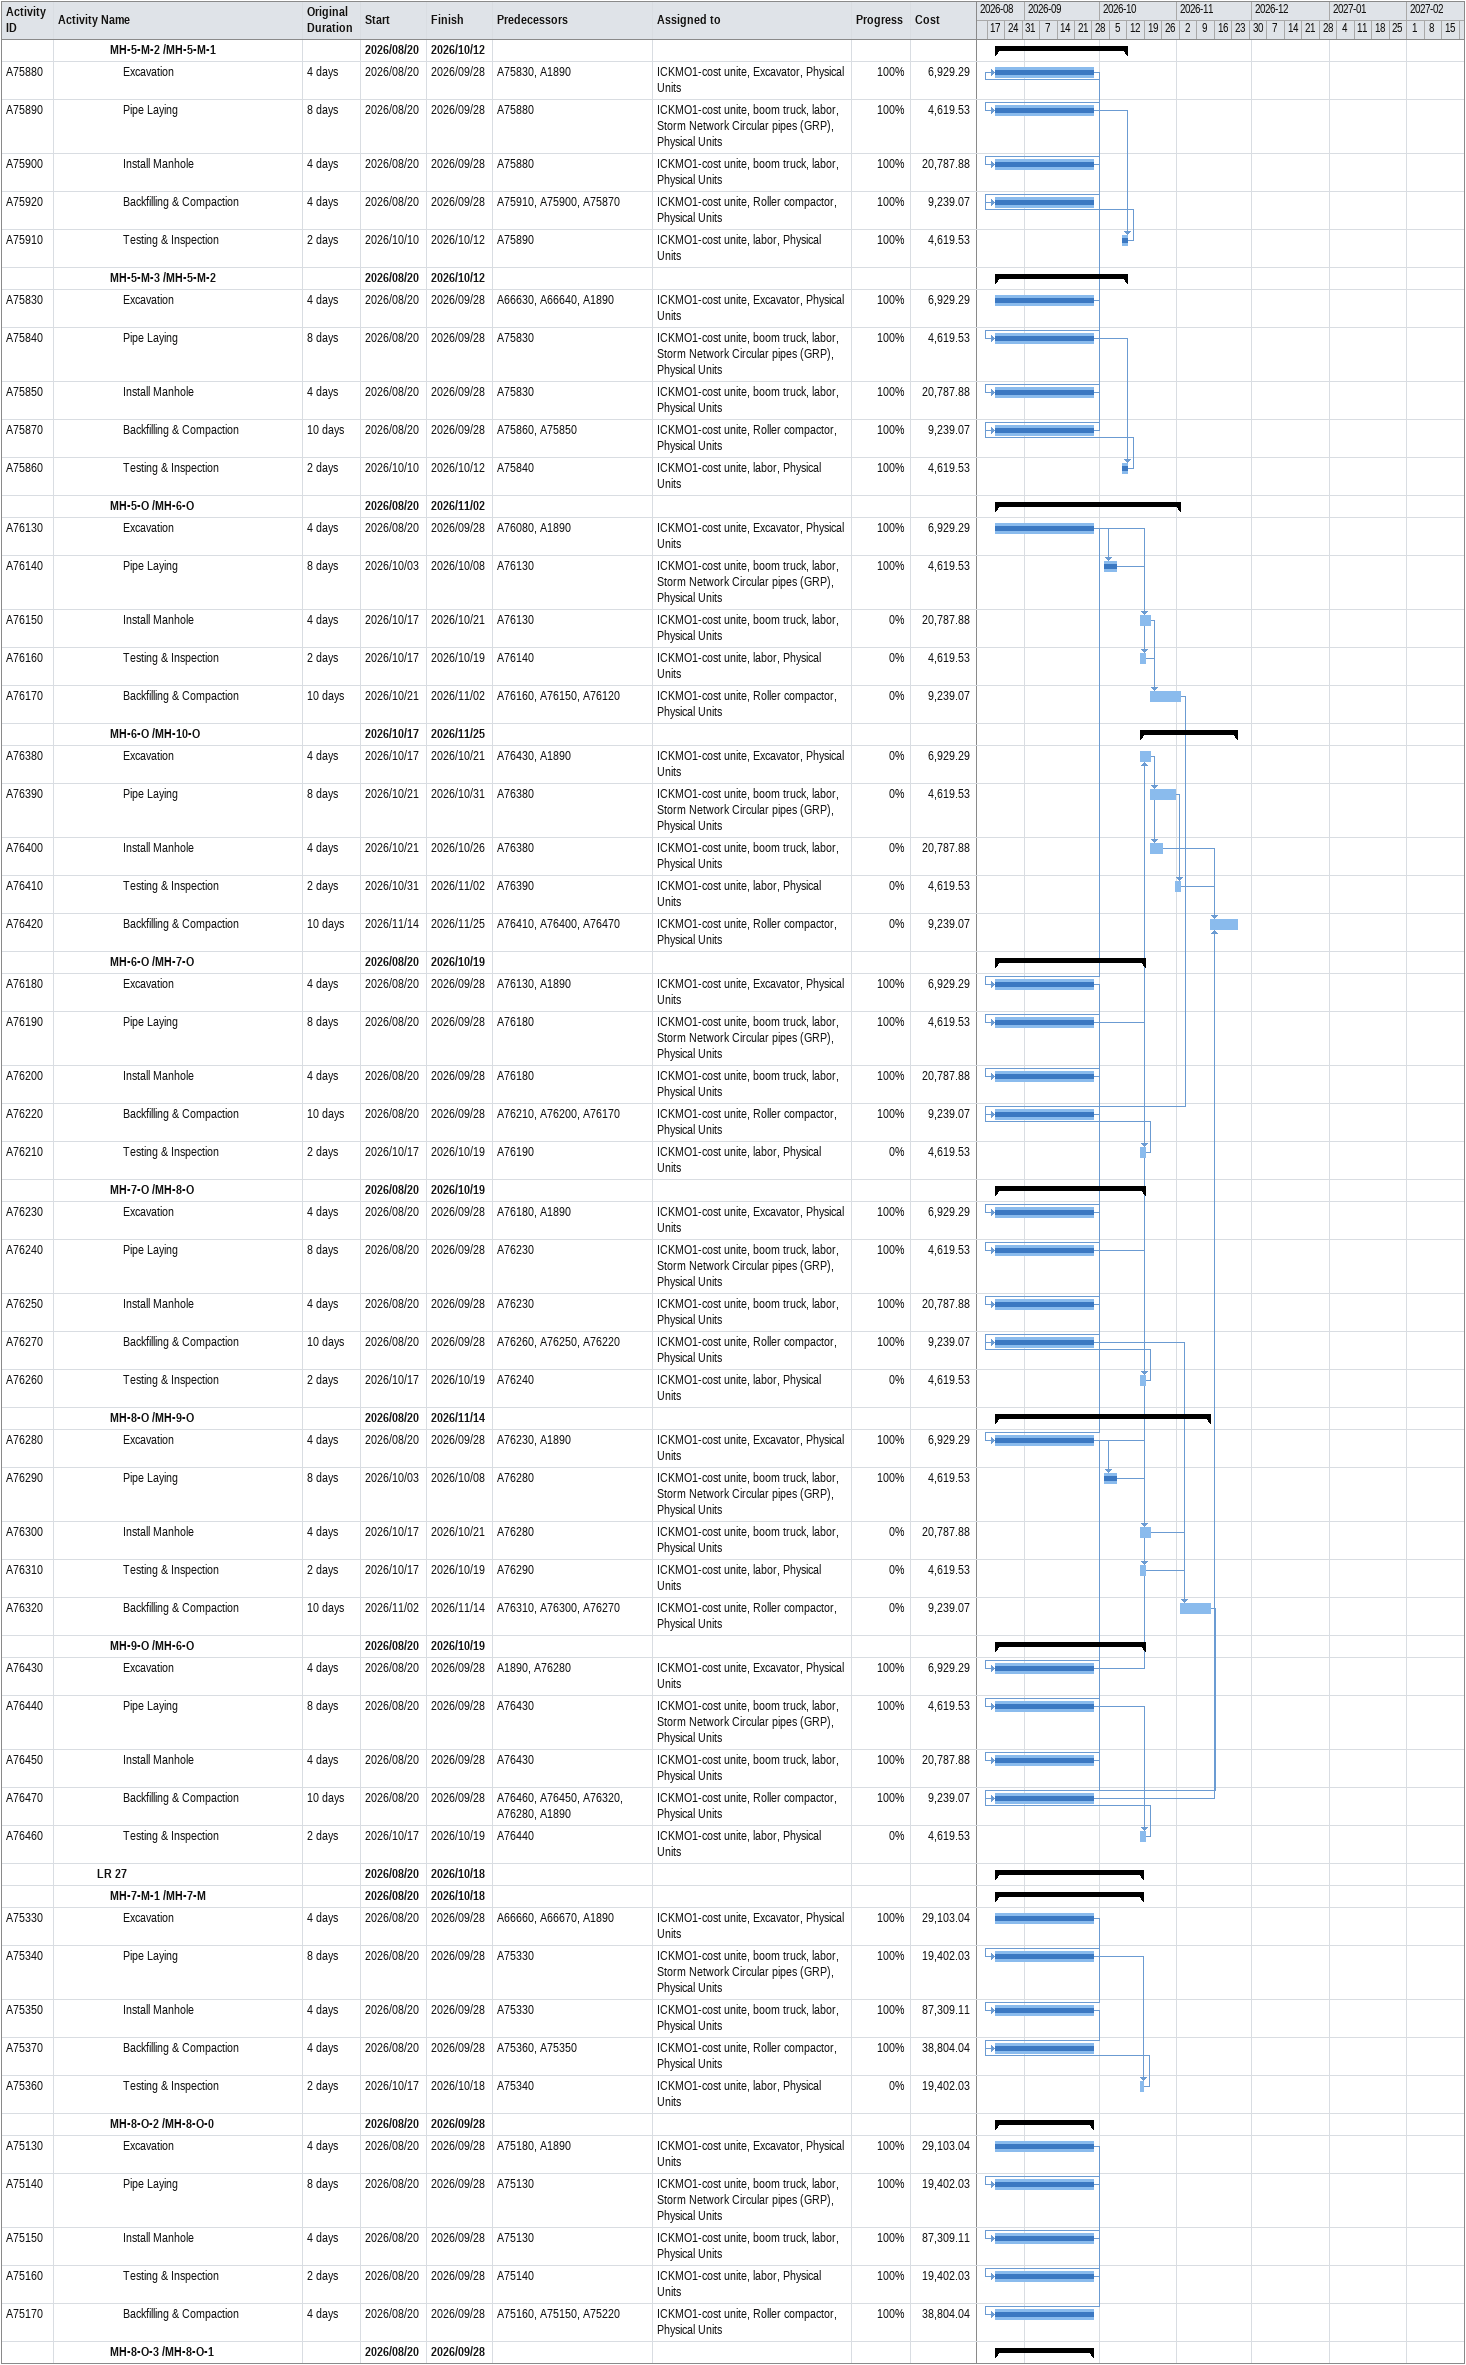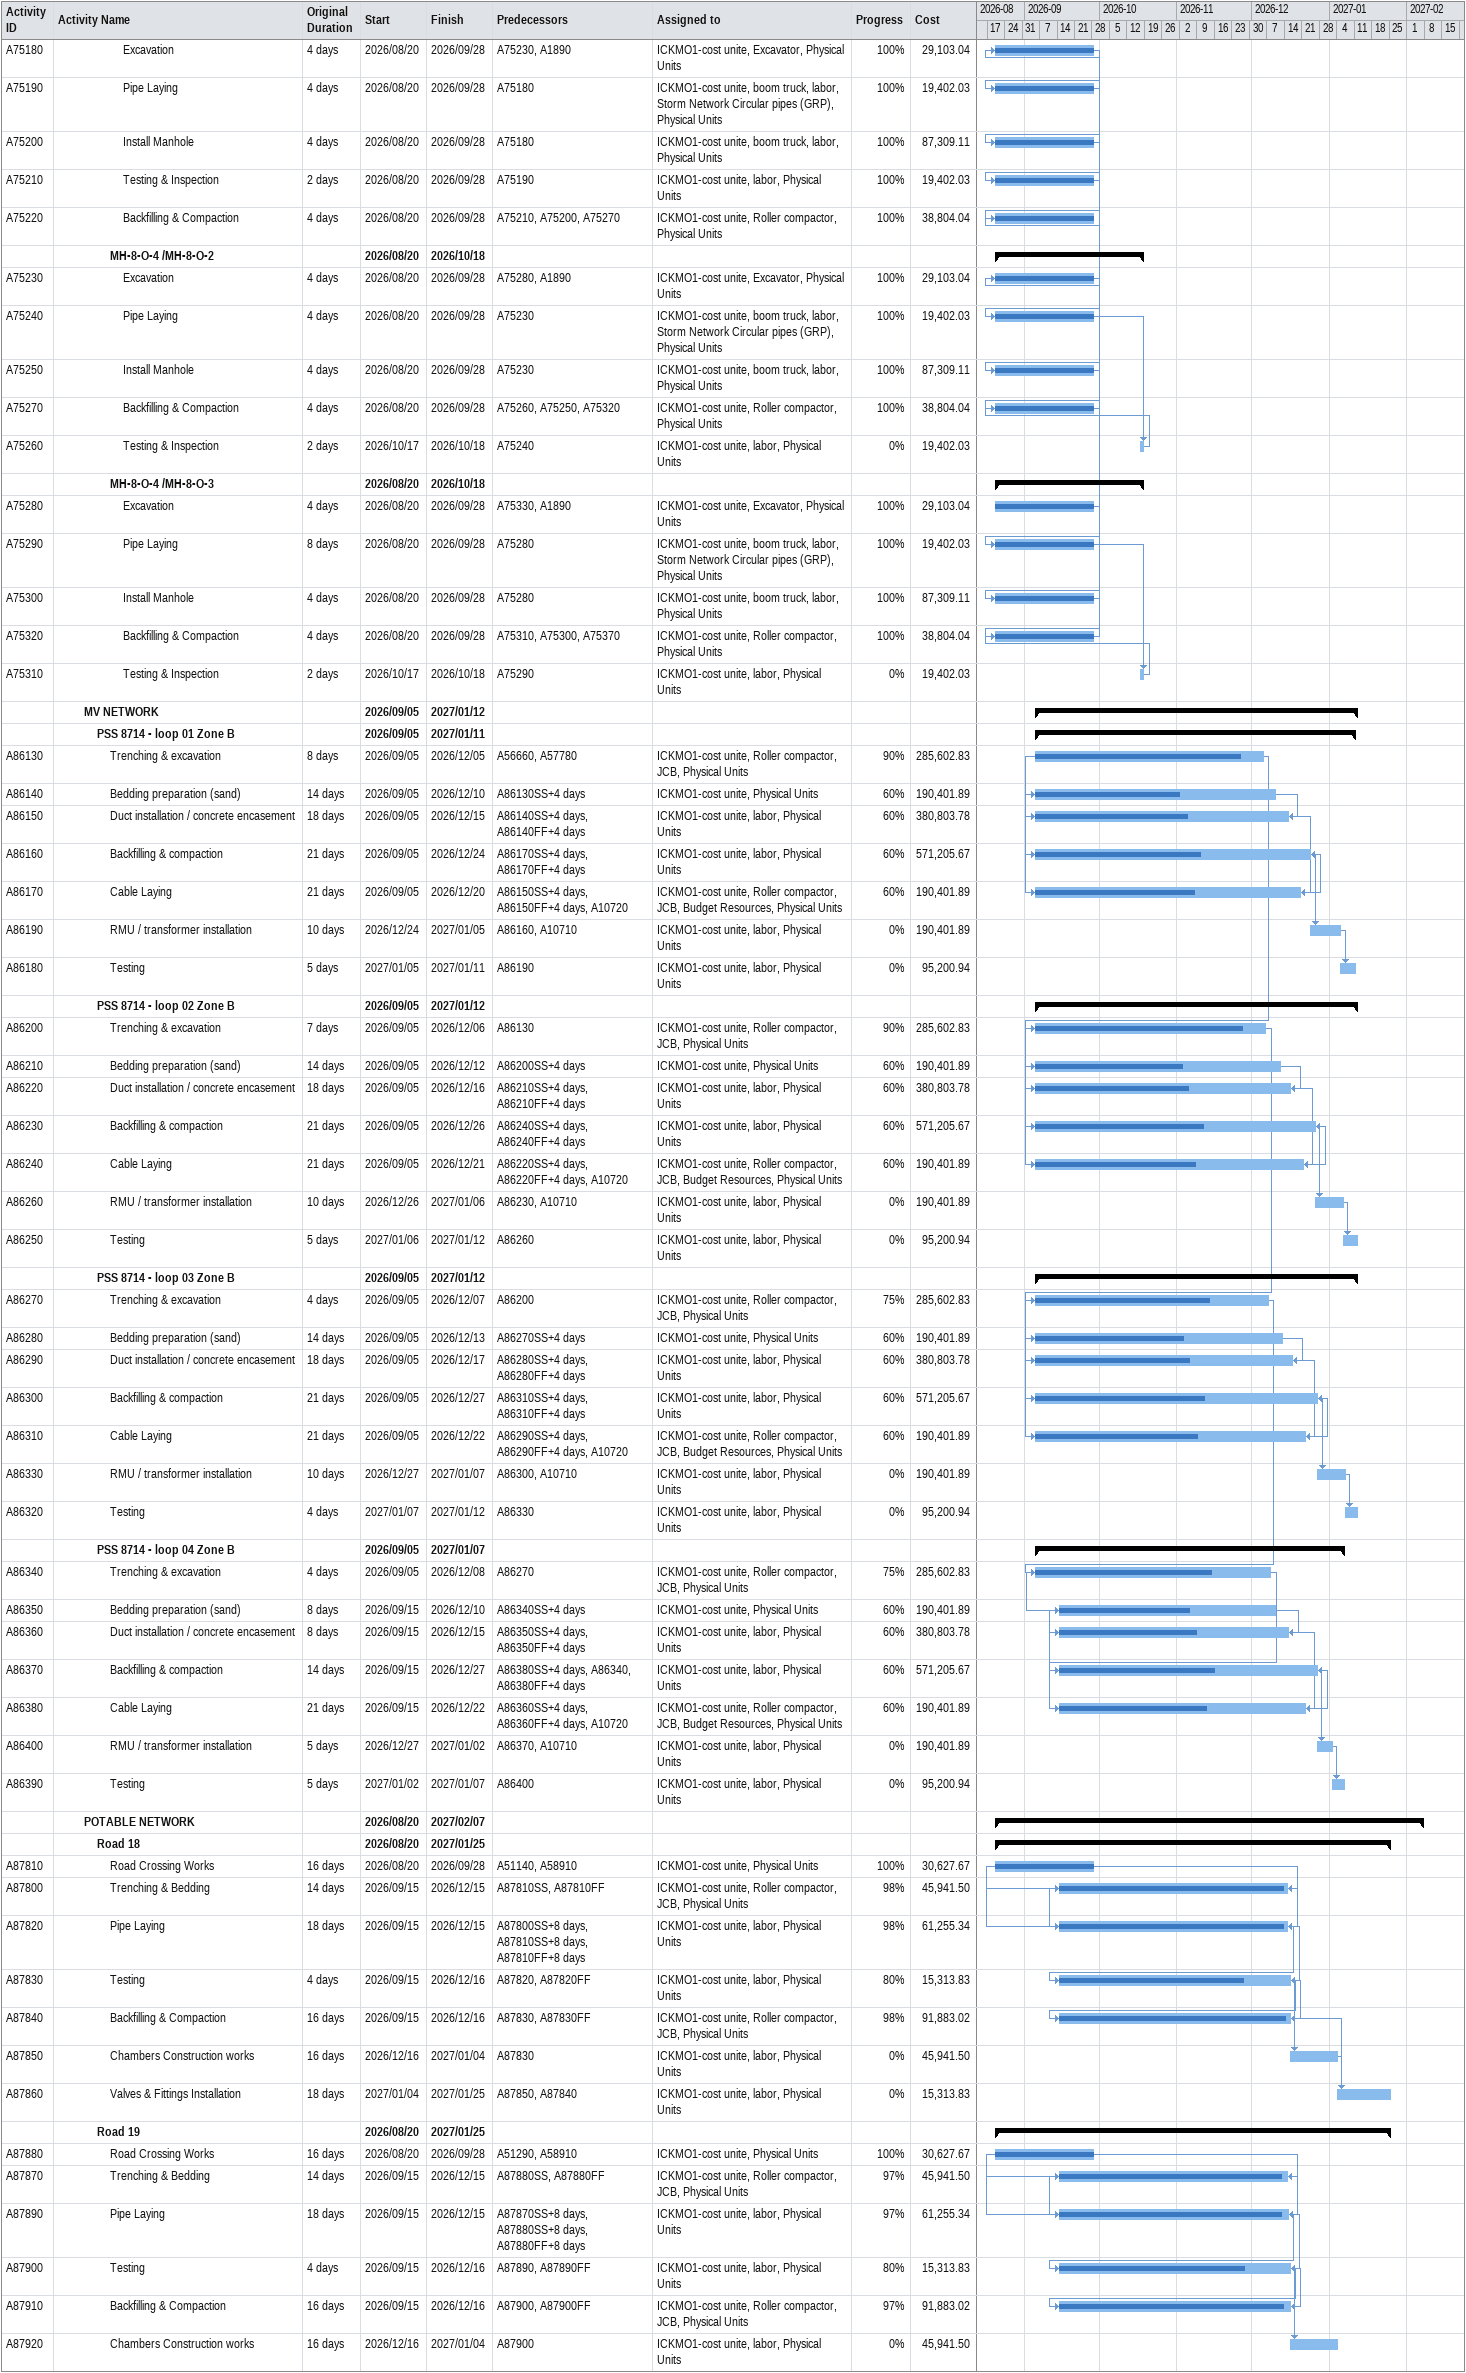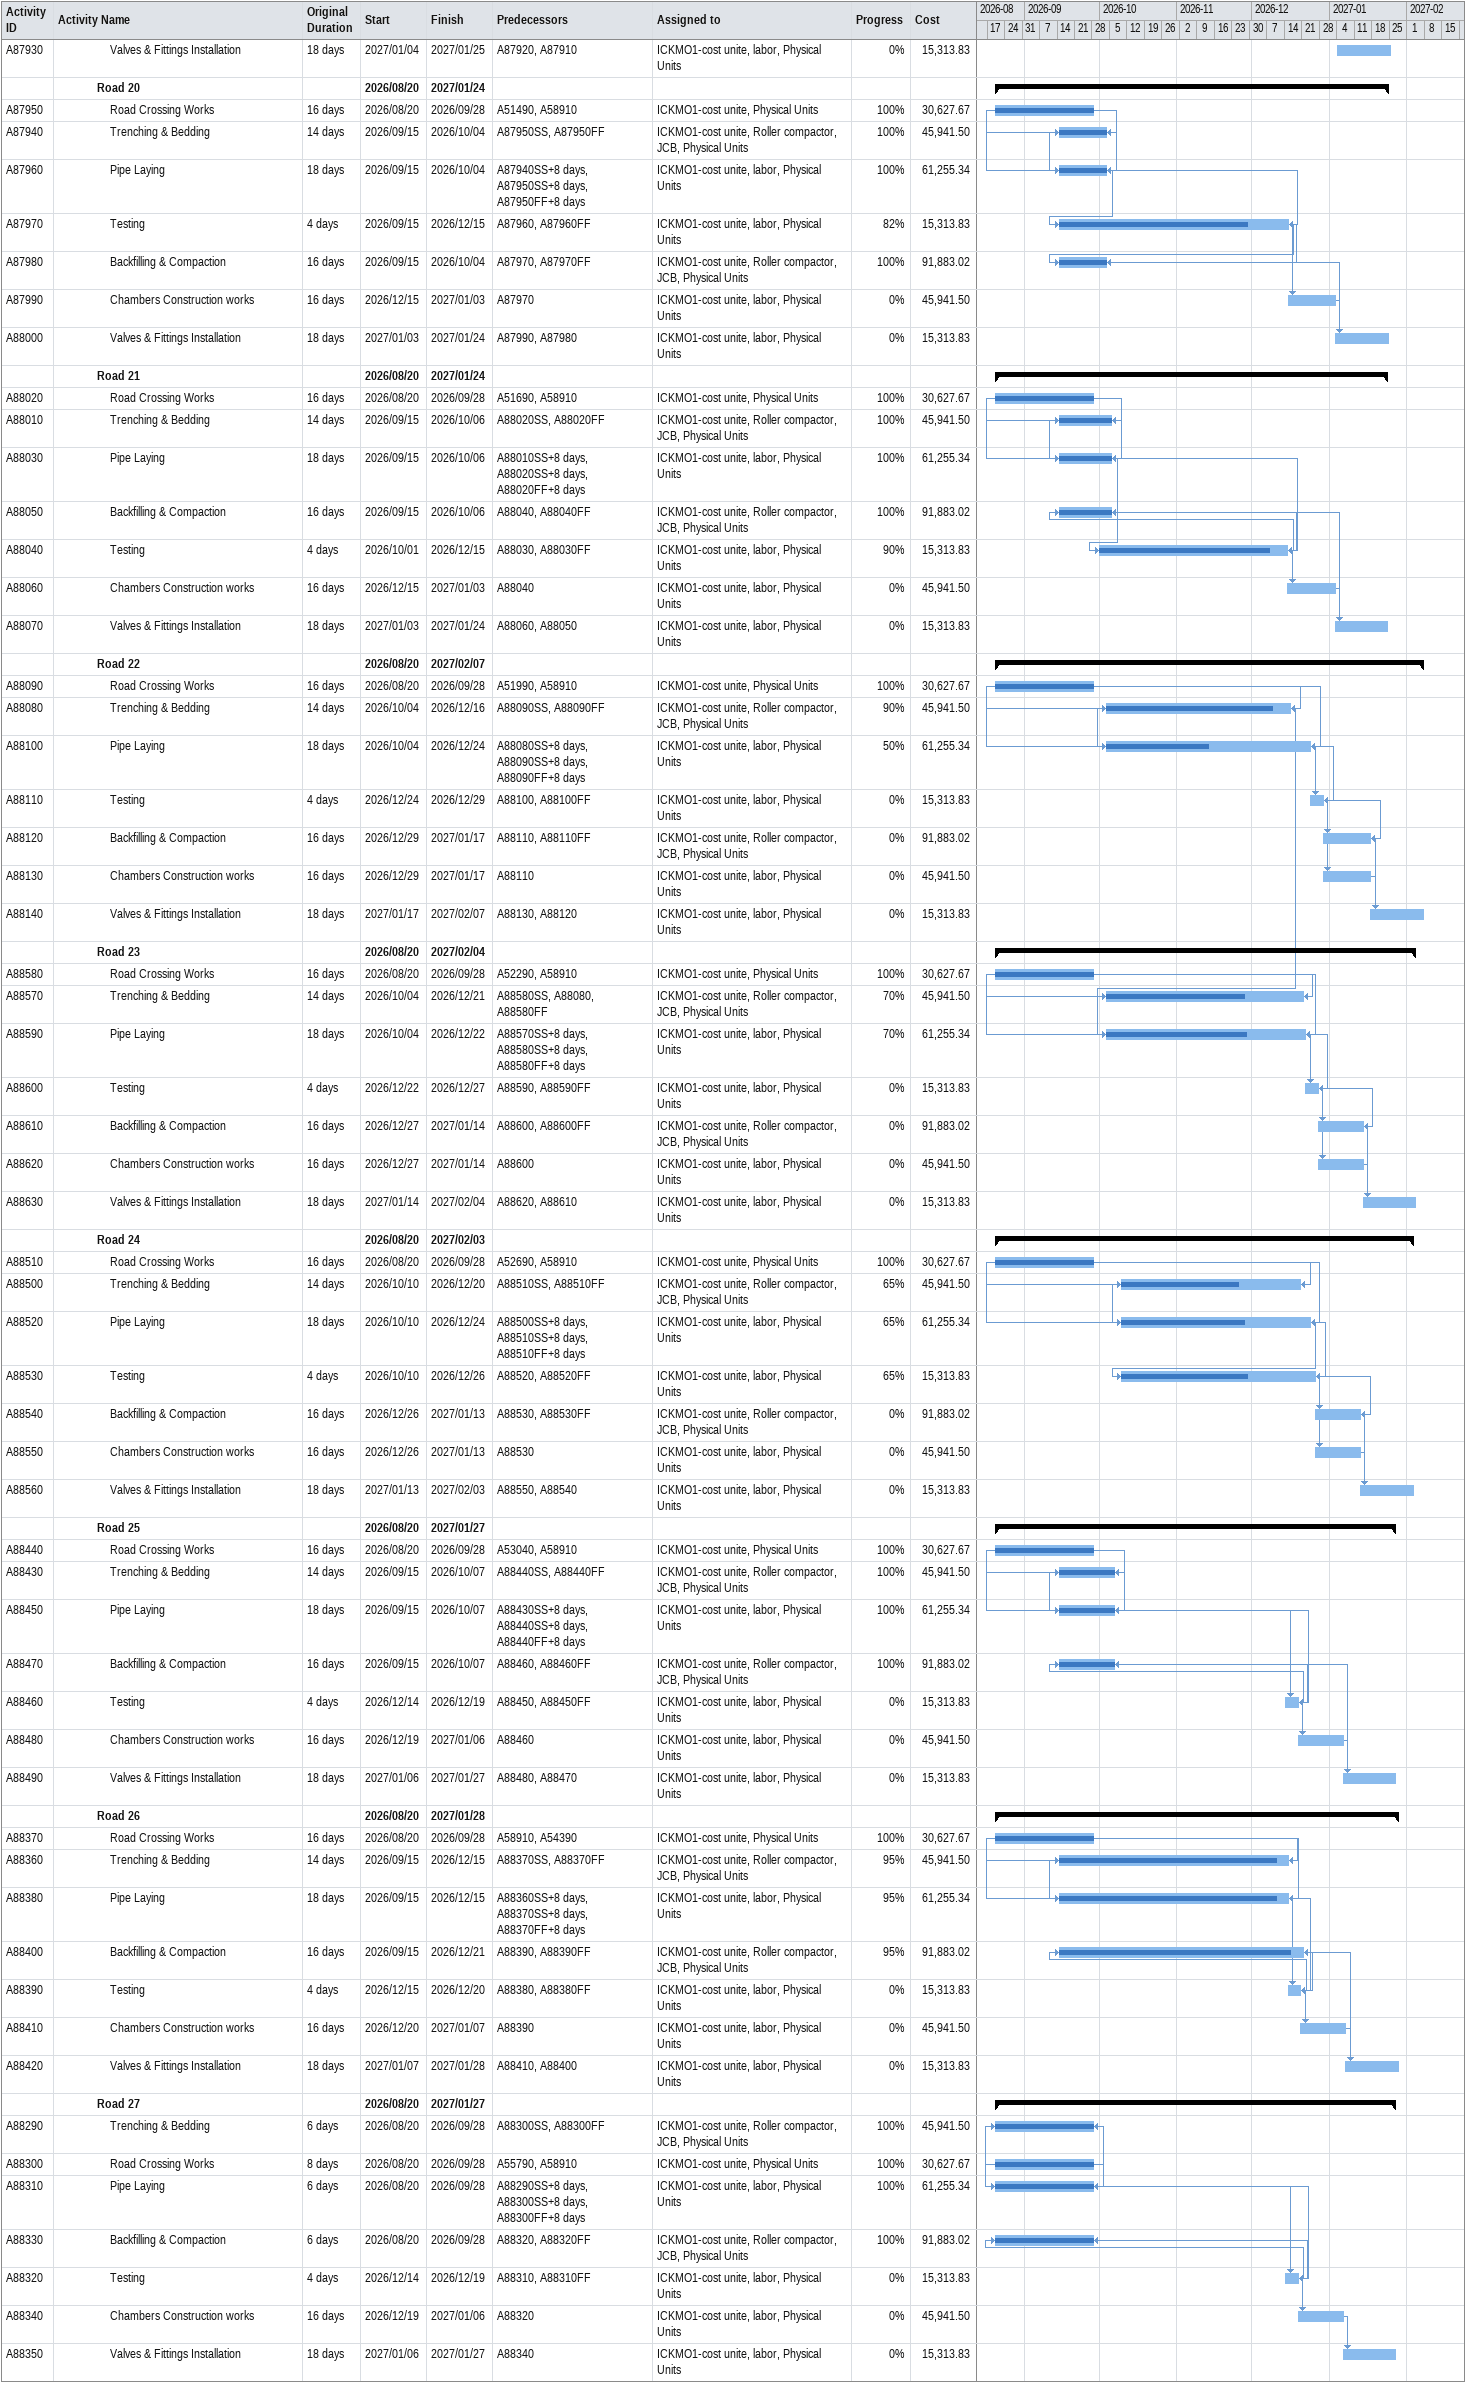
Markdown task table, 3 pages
| ID | Level | Task | Original duration | Start | Finish | Predecessors | Resources | % complete | Cost |
|---|---|---|---|---|---|---|---|---|---|
|  | 5 | **MH-5-M-2 /MH-5-M-1** |  | 2026-08-20 | 2026-10-12 |  |  |  |  |
| A75880 | 6 | Excavation | 4d | 2026-08-20 | 2026-09-28 | A75830, A1890 | ICKMO1-cost unite, Excavator, Physical Units | 100 | 6929.29 |
| A75890 | 6 | Pipe Laying | 8d | 2026-08-20 | 2026-09-28 | A75880 | ICKMO1-cost unite, boom truck, labor, Storm Network Circular pipes (GRP), Physical Units | 100 | 4619.53 |
| A75900 | 6 | Install Manhole | 4d | 2026-08-20 | 2026-09-28 | A75880 | ICKMO1-cost unite, boom truck, labor, Physical Units | 100 | 20787.88 |
| A75920 | 6 | Backfilling & Compaction | 4d | 2026-08-20 | 2026-09-28 | A75910, A75900, A75870 | ICKMO1-cost unite, Roller compactor, Physical Units | 100 | 9239.07 |
| A75910 | 6 | Testing & Inspection | 2d | 2026-10-10 | 2026-10-12 | A75890 | ICKMO1-cost unite, labor, Physical Units | 100 | 4619.53 |
|  | 5 | **MH-5-M-3 /MH-5-M-2** |  | 2026-08-20 | 2026-10-12 |  |  |  |  |
| A75830 | 6 | Excavation | 4d | 2026-08-20 | 2026-09-28 | A66630, A66640, A1890 | ICKMO1-cost unite, Excavator, Physical Units | 100 | 6929.29 |
| A75840 | 6 | Pipe Laying | 8d | 2026-08-20 | 2026-09-28 | A75830 | ICKMO1-cost unite, boom truck, labor, Storm Network Circular pipes (GRP), Physical Units | 100 | 4619.53 |
| A75850 | 6 | Install Manhole | 4d | 2026-08-20 | 2026-09-28 | A75830 | ICKMO1-cost unite, boom truck, labor, Physical Units | 100 | 20787.88 |
| A75870 | 6 | Backfilling & Compaction | 10d | 2026-08-20 | 2026-09-28 | A75860, A75850 | ICKMO1-cost unite, Roller compactor, Physical Units | 100 | 9239.07 |
| A75860 | 6 | Testing & Inspection | 2d | 2026-10-10 | 2026-10-12 | A75840 | ICKMO1-cost unite, labor, Physical Units | 100 | 4619.53 |
|  | 5 | **MH-5-O /MH-6-O** |  | 2026-08-20 | 2026-11-02 |  |  |  |  |
| A76130 | 6 | Excavation | 4d | 2026-08-20 | 2026-09-28 | A76080, A1890 | ICKMO1-cost unite, Excavator, Physical Units | 100 | 6929.29 |
| A76140 | 6 | Pipe Laying | 8d | 2026-10-03 | 2026-10-08 | A76130 | ICKMO1-cost unite, boom truck, labor, Storm Network Circular pipes (GRP), Physical Units | 100 | 4619.53 |
| A76150 | 6 | Install Manhole | 4d | 2026-10-17 | 2026-10-21 | A76130 | ICKMO1-cost unite, boom truck, labor, Physical Units | 0 | 20787.88 |
| A76160 | 6 | Testing & Inspection | 2d | 2026-10-17 | 2026-10-19 | A76140 | ICKMO1-cost unite, labor, Physical Units | 0 | 4619.53 |
| A76170 | 6 | Backfilling & Compaction | 10d | 2026-10-21 | 2026-11-02 | A76160, A76150, A76120 | ICKMO1-cost unite, Roller compactor, Physical Units | 0 | 9239.07 |
|  | 5 | **MH-6-O /MH-10-O** |  | 2026-10-17 | 2026-11-25 |  |  |  |  |
| A76380 | 6 | Excavation | 4d | 2026-10-17 | 2026-10-21 | A76430, A1890 | ICKMO1-cost unite, Excavator, Physical Units | 0 | 6929.29 |
| A76390 | 6 | Pipe Laying | 8d | 2026-10-21 | 2026-10-31 | A76380 | ICKMO1-cost unite, boom truck, labor, Storm Network Circular pipes (GRP), Physical Units | 0 | 4619.53 |
| A76400 | 6 | Install Manhole | 4d | 2026-10-21 | 2026-10-26 | A76380 | ICKMO1-cost unite, boom truck, labor, Physical Units | 0 | 20787.88 |
| A76410 | 6 | Testing & Inspection | 2d | 2026-10-31 | 2026-11-02 | A76390 | ICKMO1-cost unite, labor, Physical Units | 0 | 4619.53 |
| A76420 | 6 | Backfilling & Compaction | 10d | 2026-11-14 | 2026-11-25 | A76410, A76400, A76470 | ICKMO1-cost unite, Roller compactor, Physical Units | 0 | 9239.07 |
|  | 5 | **MH-6-O /MH-7-O** |  | 2026-08-20 | 2026-10-19 |  |  |  |  |
| A76180 | 6 | Excavation | 4d | 2026-08-20 | 2026-09-28 | A76130, A1890 | ICKMO1-cost unite, Excavator, Physical Units | 100 | 6929.29 |
| A76190 | 6 | Pipe Laying | 8d | 2026-08-20 | 2026-09-28 | A76180 | ICKMO1-cost unite, boom truck, labor, Storm Network Circular pipes (GRP), Physical Units | 100 | 4619.53 |
| A76200 | 6 | Install Manhole | 4d | 2026-08-20 | 2026-09-28 | A76180 | ICKMO1-cost unite, boom truck, labor, Physical Units | 100 | 20787.88 |
| A76220 | 6 | Backfilling & Compaction | 10d | 2026-08-20 | 2026-09-28 | A76210, A76200, A76170 | ICKMO1-cost unite, Roller compactor, Physical Units | 100 | 9239.07 |
| A76210 | 6 | Testing & Inspection | 2d | 2026-10-17 | 2026-10-19 | A76190 | ICKMO1-cost unite, labor, Physical Units | 0 | 4619.53 |
|  | 5 | **MH-7-O /MH-8-O** |  | 2026-08-20 | 2026-10-19 |  |  |  |  |
| A76230 | 6 | Excavation | 4d | 2026-08-20 | 2026-09-28 | A76180, A1890 | ICKMO1-cost unite, Excavator, Physical Units | 100 | 6929.29 |
| A76240 | 6 | Pipe Laying | 8d | 2026-08-20 | 2026-09-28 | A76230 | ICKMO1-cost unite, boom truck, labor, Storm Network Circular pipes (GRP), Physical Units | 100 | 4619.53 |
| A76250 | 6 | Install Manhole | 4d | 2026-08-20 | 2026-09-28 | A76230 | ICKMO1-cost unite, boom truck, labor, Physical Units | 100 | 20787.88 |
| A76270 | 6 | Backfilling & Compaction | 10d | 2026-08-20 | 2026-09-28 | A76260, A76250, A76220 | ICKMO1-cost unite, Roller compactor, Physical Units | 100 | 9239.07 |
| A76260 | 6 | Testing & Inspection | 2d | 2026-10-17 | 2026-10-19 | A76240 | ICKMO1-cost unite, labor, Physical Units | 0 | 4619.53 |
|  | 5 | **MH-8-O /MH-9-O** |  | 2026-08-20 | 2026-11-14 |  |  |  |  |
| A76280 | 6 | Excavation | 4d | 2026-08-20 | 2026-09-28 | A76230, A1890 | ICKMO1-cost unite, Excavator, Physical Units | 100 | 6929.29 |
| A76290 | 6 | Pipe Laying | 8d | 2026-10-03 | 2026-10-08 | A76280 | ICKMO1-cost unite, boom truck, labor, Storm Network Circular pipes (GRP), Physical Units | 100 | 4619.53 |
| A76300 | 6 | Install Manhole | 4d | 2026-10-17 | 2026-10-21 | A76280 | ICKMO1-cost unite, boom truck, labor, Physical Units | 0 | 20787.88 |
| A76310 | 6 | Testing & Inspection | 2d | 2026-10-17 | 2026-10-19 | A76290 | ICKMO1-cost unite, labor, Physical Units | 0 | 4619.53 |
| A76320 | 6 | Backfilling & Compaction | 10d | 2026-11-02 | 2026-11-14 | A76310, A76300, A76270 | ICKMO1-cost unite, Roller compactor, Physical Units | 0 | 9239.07 |
|  | 5 | **MH-9-O /MH-6-O** |  | 2026-08-20 | 2026-10-19 |  |  |  |  |
| A76430 | 6 | Excavation | 4d | 2026-08-20 | 2026-09-28 | A1890, A76280 | ICKMO1-cost unite, Excavator, Physical Units | 100 | 6929.29 |
| A76440 | 6 | Pipe Laying | 8d | 2026-08-20 | 2026-09-28 | A76430 | ICKMO1-cost unite, boom truck, labor, Storm Network Circular pipes (GRP), Physical Units | 100 | 4619.53 |
| A76450 | 6 | Install Manhole | 4d | 2026-08-20 | 2026-09-28 | A76430 | ICKMO1-cost unite, boom truck, labor, Physical Units | 100 | 20787.88 |
| A76470 | 6 | Backfilling & Compaction | 10d | 2026-08-20 | 2026-09-28 | A76460, A76450, A76320, A76280, A1890 | ICKMO1-cost unite, Roller compactor, Physical Units | 100 | 9239.07 |
| A76460 | 6 | Testing & Inspection | 2d | 2026-10-17 | 2026-10-19 | A76440 | ICKMO1-cost unite, labor, Physical Units | 0 | 4619.53 |
|  | 4 | **LR 27** |  | 2026-08-20 | 2026-10-18 |  |  |  |  |
|  | 5 | **MH-7-M-1 /MH-7-M** |  | 2026-08-20 | 2026-10-18 |  |  |  |  |
| A75330 | 6 | Excavation | 4d | 2026-08-20 | 2026-09-28 | A66660, A66670, A1890 | ICKMO1-cost unite, Excavator, Physical Units | 100 | 29103.04 |
| A75340 | 6 | Pipe Laying | 8d | 2026-08-20 | 2026-09-28 | A75330 | ICKMO1-cost unite, boom truck, labor, Storm Network Circular pipes (GRP), Physical Units | 100 | 19402.03 |
| A75350 | 6 | Install Manhole | 4d | 2026-08-20 | 2026-09-28 | A75330 | ICKMO1-cost unite, boom truck, labor, Physical Units | 100 | 87309.11 |
| A75370 | 6 | Backfilling & Compaction | 4d | 2026-08-20 | 2026-09-28 | A75360, A75350 | ICKMO1-cost unite, Roller compactor, Physical Units | 100 | 38804.04 |
| A75360 | 6 | Testing & Inspection | 2d | 2026-10-17 | 2026-10-18 | A75340 | ICKMO1-cost unite, labor, Physical Units | 0 | 19402.03 |
|  | 5 | **MH-8-O-2 /MH-8-O-0** |  | 2026-08-20 | 2026-09-28 |  |  |  |  |
| A75130 | 6 | Excavation | 4d | 2026-08-20 | 2026-09-28 | A75180, A1890 | ICKMO1-cost unite, Excavator, Physical Units | 100 | 29103.04 |
| A75140 | 6 | Pipe Laying | 8d | 2026-08-20 | 2026-09-28 | A75130 | ICKMO1-cost unite, boom truck, labor, Storm Network Circular pipes (GRP), Physical Units | 100 | 19402.03 |
| A75150 | 6 | Install Manhole | 4d | 2026-08-20 | 2026-09-28 | A75130 | ICKMO1-cost unite, boom truck, labor, Physical Units | 100 | 87309.11 |
| A75160 | 6 | Testing & Inspection | 2d | 2026-08-20 | 2026-09-28 | A75140 | ICKMO1-cost unite, labor, Physical Units | 100 | 19402.03 |
| A75170 | 6 | Backfilling & Compaction | 4d | 2026-08-20 | 2026-09-28 | A75160, A75150, A75220 | ICKMO1-cost unite, Roller compactor, Physical Units | 100 | 38804.04 |
|  | 5 | **MH-8-O-3 /MH-8-O-1** |  | 2026-08-20 | 2026-09-28 |  |  |  |  |
| A75180 | 6 | Excavation | 4d | 2026-08-20 | 2026-09-28 | A75230, A1890 | ICKMO1-cost unite, Excavator, Physical Units | 100 | 29103.04 |
| A75190 | 6 | Pipe Laying | 4d | 2026-08-20 | 2026-09-28 | A75180 | ICKMO1-cost unite, boom truck, labor, Storm Network Circular pipes (GRP), Physical Units | 100 | 19402.03 |
| A75200 | 6 | Install Manhole | 4d | 2026-08-20 | 2026-09-28 | A75180 | ICKMO1-cost unite, boom truck, labor, Physical Units | 100 | 87309.11 |
| A75210 | 6 | Testing & Inspection | 2d | 2026-08-20 | 2026-09-28 | A75190 | ICKMO1-cost unite, labor, Physical Units | 100 | 19402.03 |
| A75220 | 6 | Backfilling & Compaction | 4d | 2026-08-20 | 2026-09-28 | A75210, A75200, A75270 | ICKMO1-cost unite, Roller compactor, Physical Units | 100 | 38804.04 |
|  | 5 | **MH-8-O-4 /MH-8-O-2** |  | 2026-08-20 | 2026-10-18 |  |  |  |  |
| A75230 | 6 | Excavation | 4d | 2026-08-20 | 2026-09-28 | A75280, A1890 | ICKMO1-cost unite, Excavator, Physical Units | 100 | 29103.04 |
| A75240 | 6 | Pipe Laying | 4d | 2026-08-20 | 2026-09-28 | A75230 | ICKMO1-cost unite, boom truck, labor, Storm Network Circular pipes (GRP), Physical Units | 100 | 19402.03 |
| A75250 | 6 | Install Manhole | 4d | 2026-08-20 | 2026-09-28 | A75230 | ICKMO1-cost unite, boom truck, labor, Physical Units | 100 | 87309.11 |
| A75270 | 6 | Backfilling & Compaction | 4d | 2026-08-20 | 2026-09-28 | A75260, A75250, A75320 | ICKMO1-cost unite, Roller compactor, Physical Units | 100 | 38804.04 |
| A75260 | 6 | Testing & Inspection | 2d | 2026-10-17 | 2026-10-18 | A75240 | ICKMO1-cost unite, labor, Physical Units | 0 | 19402.03 |
|  | 5 | **MH-8-O-4 /MH-8-O-3** |  | 2026-08-20 | 2026-10-18 |  |  |  |  |
| A75280 | 6 | Excavation | 4d | 2026-08-20 | 2026-09-28 | A75330, A1890 | ICKMO1-cost unite, Excavator, Physical Units | 100 | 29103.04 |
| A75290 | 6 | Pipe Laying | 8d | 2026-08-20 | 2026-09-28 | A75280 | ICKMO1-cost unite, boom truck, labor, Storm Network Circular pipes (GRP), Physical Units | 100 | 19402.03 |
| A75300 | 6 | Install Manhole | 4d | 2026-08-20 | 2026-09-28 | A75280 | ICKMO1-cost unite, boom truck, labor, Physical Units | 100 | 87309.11 |
| A75320 | 6 | Backfilling & Compaction | 4d | 2026-08-20 | 2026-09-28 | A75310, A75300, A75370 | ICKMO1-cost unite, Roller compactor, Physical Units | 100 | 38804.04 |
| A75310 | 6 | Testing & Inspection | 2d | 2026-10-17 | 2026-10-18 | A75290 | ICKMO1-cost unite, labor, Physical Units | 0 | 19402.03 |
|  | 3 | **MV NETWORK** |  | 2026-09-05 | 2027-01-12 |  |  |  |  |
|  | 4 | **PSS 8714 - loop 01 Zone B** |  | 2026-09-05 | 2027-01-11 |  |  |  |  |
| A86130 | 5 | Trenching & excavation | 8d | 2026-09-05 | 2026-12-05 | A56660, A57780 | ICKMO1-cost unite, Roller compactor, JCB, Physical Units | 90 | 285602.83 |
| A86140 | 5 | Bedding preparation (sand) | 14d | 2026-09-05 | 2026-12-10 | A86130SS+4d | ICKMO1-cost unite, Physical Units | 60 | 190401.89 |
| A86150 | 5 | Duct installation / concrete encasement | 18d | 2026-09-05 | 2026-12-15 | A86140SS+4d, A86140FF+4d | ICKMO1-cost unite, labor, Physical Units | 60 | 380803.78 |
| A86160 | 5 | Backfilling & compaction | 21d | 2026-09-05 | 2026-12-24 | A86170SS+4d, A86170FF+4d | ICKMO1-cost unite, labor, Physical Units | 60 | 571205.67 |
| A86170 | 5 | Cable Laying | 21d | 2026-09-05 | 2026-12-20 | A86150SS+4d, A86150FF+4d, A10720 | ICKMO1-cost unite, Roller compactor, JCB, Budget Resources, Physical Units | 60 | 190401.89 |
| A86190 | 5 | RMU / transformer installation | 10d | 2026-12-24 | 2027-01-05 | A86160, A10710 | ICKMO1-cost unite, labor, Physical Units | 0 | 190401.89 |
| A86180 | 5 | Testing | 5d | 2027-01-05 | 2027-01-11 | A86190 | ICKMO1-cost unite, labor, Physical Units | 0 | 95200.94 |
|  | 4 | **PSS 8714 - loop 02 Zone B** |  | 2026-09-05 | 2027-01-12 |  |  |  |  |
| A86200 | 5 | Trenching & excavation | 7d | 2026-09-05 | 2026-12-06 | A86130 | ICKMO1-cost unite, Roller compactor, JCB, Physical Units | 90 | 285602.83 |
| A86210 | 5 | Bedding preparation (sand) | 14d | 2026-09-05 | 2026-12-12 | A86200SS+4d | ICKMO1-cost unite, Physical Units | 60 | 190401.89 |
| A86220 | 5 | Duct installation / concrete encasement | 18d | 2026-09-05 | 2026-12-16 | A86210SS+4d, A86210FF+4d | ICKMO1-cost unite, labor, Physical Units | 60 | 380803.78 |
| A86230 | 5 | Backfilling & compaction | 21d | 2026-09-05 | 2026-12-26 | A86240SS+4d, A86240FF+4d | ICKMO1-cost unite, labor, Physical Units | 60 | 571205.67 |
| A86240 | 5 | Cable Laying | 21d | 2026-09-05 | 2026-12-21 | A86220SS+4d, A86220FF+4d, A10720 | ICKMO1-cost unite, Roller compactor, JCB, Budget Resources, Physical Units | 60 | 190401.89 |
| A86260 | 5 | RMU / transformer installation | 10d | 2026-12-26 | 2027-01-06 | A86230, A10710 | ICKMO1-cost unite, labor, Physical Units | 0 | 190401.89 |
| A86250 | 5 | Testing | 5d | 2027-01-06 | 2027-01-12 | A86260 | ICKMO1-cost unite, labor, Physical Units | 0 | 95200.94 |
|  | 4 | **PSS 8714 - loop 03 Zone B** |  | 2026-09-05 | 2027-01-12 |  |  |  |  |
| A86270 | 5 | Trenching & excavation | 4d | 2026-09-05 | 2026-12-07 | A86200 | ICKMO1-cost unite, Roller compactor, JCB, Physical Units | 75 | 285602.83 |
| A86280 | 5 | Bedding preparation (sand) | 14d | 2026-09-05 | 2026-12-13 | A86270SS+4d | ICKMO1-cost unite, Physical Units | 60 | 190401.89 |
| A86290 | 5 | Duct installation / concrete encasement | 18d | 2026-09-05 | 2026-12-17 | A86280SS+4d, A86280FF+4d | ICKMO1-cost unite, labor, Physical Units | 60 | 380803.78 |
| A86300 | 5 | Backfilling & compaction | 21d | 2026-09-05 | 2026-12-27 | A86310SS+4d, A86310FF+4d | ICKMO1-cost unite, labor, Physical Units | 60 | 571205.67 |
| A86310 | 5 | Cable Laying | 21d | 2026-09-05 | 2026-12-22 | A86290SS+4d, A86290FF+4d, A10720 | ICKMO1-cost unite, Roller compactor, JCB, Budget Resources, Physical Units | 60 | 190401.89 |
| A86330 | 5 | RMU / transformer installation | 10d | 2026-12-27 | 2027-01-07 | A86300, A10710 | ICKMO1-cost unite, labor, Physical Units | 0 | 190401.89 |
| A86320 | 5 | Testing | 4d | 2027-01-07 | 2027-01-12 | A86330 | ICKMO1-cost unite, labor, Physical Units | 0 | 95200.94 |
|  | 4 | **PSS 8714 - loop 04 Zone B** |  | 2026-09-05 | 2027-01-07 |  |  |  |  |
| A86340 | 5 | Trenching & excavation | 4d | 2026-09-05 | 2026-12-08 | A86270 | ICKMO1-cost unite, Roller compactor, JCB, Physical Units | 75 | 285602.83 |
| A86350 | 5 | Bedding preparation (sand) | 8d | 2026-09-15 | 2026-12-10 | A86340SS+4d | ICKMO1-cost unite, Physical Units | 60 | 190401.89 |
| A86360 | 5 | Duct installation / concrete encasement | 8d | 2026-09-15 | 2026-12-15 | A86350SS+4d, A86350FF+4d | ICKMO1-cost unite, labor, Physical Units | 60 | 380803.78 |
| A86370 | 5 | Backfilling & compaction | 14d | 2026-09-15 | 2026-12-27 | A86380SS+4d, A86340, A86380FF+4d | ICKMO1-cost unite, labor, Physical Units | 60 | 571205.67 |
| A86380 | 5 | Cable Laying | 21d | 2026-09-15 | 2026-12-22 | A86360SS+4d, A86360FF+4d, A10720 | ICKMO1-cost unite, Roller compactor, JCB, Budget Resources, Physical Units | 60 | 190401.89 |
| A86400 | 5 | RMU / transformer installation | 5d | 2026-12-27 | 2027-01-02 | A86370, A10710 | ICKMO1-cost unite, labor, Physical Units | 0 | 190401.89 |
| A86390 | 5 | Testing | 5d | 2027-01-02 | 2027-01-07 | A86400 | ICKMO1-cost unite, labor, Physical Units | 0 | 95200.94 |
|  | 3 | **POTABLE NETWORK** |  | 2026-08-20 | 2027-02-07 |  |  |  |  |
|  | 4 | **Road 18** |  | 2026-08-20 | 2027-01-25 |  |  |  |  |
| A87810 | 5 | Road Crossing Works | 16d | 2026-08-20 | 2026-09-28 | A51140, A58910 | ICKMO1-cost unite, Physical Units | 100 | 30627.67 |
| A87800 | 5 | Trenching & Bedding | 14d | 2026-09-15 | 2026-12-15 | A87810SS, A87810FF | ICKMO1-cost unite, Roller compactor, JCB, Physical Units | 98 | 45941.50 |
| A87820 | 5 | Pipe Laying | 18d | 2026-09-15 | 2026-12-15 | A87800SS+8d, A87810SS+8d, A87810FF+8d | ICKMO1-cost unite, labor, Physical Units | 98 | 61255.34 |
| A87830 | 5 | Testing | 4d | 2026-09-15 | 2026-12-16 | A87820, A87820FF | ICKMO1-cost unite, labor, Physical Units | 80 | 15313.83 |
| A87840 | 5 | Backfilling & Compaction | 16d | 2026-09-15 | 2026-12-16 | A87830, A87830FF | ICKMO1-cost unite, Roller compactor, JCB, Physical Units | 98 | 91883.02 |
| A87850 | 5 | Chambers Construction works | 16d | 2026-12-16 | 2027-01-04 | A87830 | ICKMO1-cost unite, labor, Physical Units | 0 | 45941.50 |
| A87860 | 5 | Valves & Fittings Installation | 18d | 2027-01-04 | 2027-01-25 | A87850, A87840 | ICKMO1-cost unite, labor, Physical Units | 0 | 15313.83 |
|  | 4 | **Road 19** |  | 2026-08-20 | 2027-01-25 |  |  |  |  |
| A87880 | 5 | Road Crossing Works | 16d | 2026-08-20 | 2026-09-28 | A51290, A58910 | ICKMO1-cost unite, Physical Units | 100 | 30627.67 |
| A87870 | 5 | Trenching & Bedding | 14d | 2026-09-15 | 2026-12-15 | A87880SS, A87880FF | ICKMO1-cost unite, Roller compactor, JCB, Physical Units | 97 | 45941.50 |
| A87890 | 5 | Pipe Laying | 18d | 2026-09-15 | 2026-12-15 | A87870SS+8d, A87880SS+8d, A87880FF+8d | ICKMO1-cost unite, labor, Physical Units | 97 | 61255.34 |
| A87900 | 5 | Testing | 4d | 2026-09-15 | 2026-12-16 | A87890, A87890FF | ICKMO1-cost unite, labor, Physical Units | 80 | 15313.83 |
| A87910 | 5 | Backfilling & Compaction | 16d | 2026-09-15 | 2026-12-16 | A87900, A87900FF | ICKMO1-cost unite, Roller compactor, JCB, Physical Units | 97 | 91883.02 |
| A87920 | 5 | Chambers Construction works | 16d | 2026-12-16 | 2027-01-04 | A87900 | ICKMO1-cost unite, labor, Physical Units | 0 | 45941.50 |
| A87930 | 5 | Valves & Fittings Installation | 18d | 2027-01-04 | 2027-01-25 | A87920, A87910 | ICKMO1-cost unite, labor, Physical Units | 0 | 15313.83 |
|  | 4 | **Road 20** |  | 2026-08-20 | 2027-01-24 |  |  |  |  |
| A87950 | 5 | Road Crossing Works | 16d | 2026-08-20 | 2026-09-28 | A51490, A58910 | ICKMO1-cost unite, Physical Units | 100 | 30627.67 |
| A87940 | 5 | Trenching & Bedding | 14d | 2026-09-15 | 2026-10-04 | A87950SS, A87950FF | ICKMO1-cost unite, Roller compactor, JCB, Physical Units | 100 | 45941.50 |
| A87960 | 5 | Pipe Laying | 18d | 2026-09-15 | 2026-10-04 | A87940SS+8d, A87950SS+8d, A87950FF+8d | ICKMO1-cost unite, labor, Physical Units | 100 | 61255.34 |
| A87970 | 5 | Testing | 4d | 2026-09-15 | 2026-12-15 | A87960, A87960FF | ICKMO1-cost unite, labor, Physical Units | 82 | 15313.83 |
| A87980 | 5 | Backfilling & Compaction | 16d | 2026-09-15 | 2026-10-04 | A87970, A87970FF | ICKMO1-cost unite, Roller compactor, JCB, Physical Units | 100 | 91883.02 |
| A87990 | 5 | Chambers Construction works | 16d | 2026-12-15 | 2027-01-03 | A87970 | ICKMO1-cost unite, labor, Physical Units | 0 | 45941.50 |
| A88000 | 5 | Valves & Fittings Installation | 18d | 2027-01-03 | 2027-01-24 | A87990, A87980 | ICKMO1-cost unite, labor, Physical Units | 0 | 15313.83 |
|  | 4 | **Road 21** |  | 2026-08-20 | 2027-01-24 |  |  |  |  |
| A88020 | 5 | Road Crossing Works | 16d | 2026-08-20 | 2026-09-28 | A51690, A58910 | ICKMO1-cost unite, Physical Units | 100 | 30627.67 |
| A88010 | 5 | Trenching & Bedding | 14d | 2026-09-15 | 2026-10-06 | A88020SS, A88020FF | ICKMO1-cost unite, Roller compactor, JCB, Physical Units | 100 | 45941.50 |
| A88030 | 5 | Pipe Laying | 18d | 2026-09-15 | 2026-10-06 | A88010SS+8d, A88020SS+8d, A88020FF+8d | ICKMO1-cost unite, labor, Physical Units | 100 | 61255.34 |
| A88050 | 5 | Backfilling & Compaction | 16d | 2026-09-15 | 2026-10-06 | A88040, A88040FF | ICKMO1-cost unite, Roller compactor, JCB, Physical Units | 100 | 91883.02 |
| A88040 | 5 | Testing | 4d | 2026-10-01 | 2026-12-15 | A88030, A88030FF | ICKMO1-cost unite, labor, Physical Units | 90 | 15313.83 |
| A88060 | 5 | Chambers Construction works | 16d | 2026-12-15 | 2027-01-03 | A88040 | ICKMO1-cost unite, labor, Physical Units | 0 | 45941.50 |
| A88070 | 5 | Valves & Fittings Installation | 18d | 2027-01-03 | 2027-01-24 | A88060, A88050 | ICKMO1-cost unite, labor, Physical Units | 0 | 15313.83 |
|  | 4 | **Road 22** |  | 2026-08-20 | 2027-02-07 |  |  |  |  |
| A88090 | 5 | Road Crossing Works | 16d | 2026-08-20 | 2026-09-28 | A51990, A58910 | ICKMO1-cost unite, Physical Units | 100 | 30627.67 |
| A88080 | 5 | Trenching & Bedding | 14d | 2026-10-04 | 2026-12-16 | A88090SS, A88090FF | ICKMO1-cost unite, Roller compactor, JCB, Physical Units | 90 | 45941.50 |
| A88100 | 5 | Pipe Laying | 18d | 2026-10-04 | 2026-12-24 | A88080SS+8d, A88090SS+8d, A88090FF+8d | ICKMO1-cost unite, labor, Physical Units | 50 | 61255.34 |
| A88110 | 5 | Testing | 4d | 2026-12-24 | 2026-12-29 | A88100, A88100FF | ICKMO1-cost unite, labor, Physical Units | 0 | 15313.83 |
| A88120 | 5 | Backfilling & Compaction | 16d | 2026-12-29 | 2027-01-17 | A88110, A88110FF | ICKMO1-cost unite, Roller compactor, JCB, Physical Units | 0 | 91883.02 |
| A88130 | 5 | Chambers Construction works | 16d | 2026-12-29 | 2027-01-17 | A88110 | ICKMO1-cost unite, labor, Physical Units | 0 | 45941.50 |
| A88140 | 5 | Valves & Fittings Installation | 18d | 2027-01-17 | 2027-02-07 | A88130, A88120 | ICKMO1-cost unite, labor, Physical Units | 0 | 15313.83 |
|  | 4 | **Road 23** |  | 2026-08-20 | 2027-02-04 |  |  |  |  |
| A88580 | 5 | Road Crossing Works | 16d | 2026-08-20 | 2026-09-28 | A52290, A58910 | ICKMO1-cost unite, Physical Units | 100 | 30627.67 |
| A88570 | 5 | Trenching & Bedding | 14d | 2026-10-04 | 2026-12-21 | A88580SS, A88080, A88580FF | ICKMO1-cost unite, Roller compactor, JCB, Physical Units | 70 | 45941.50 |
| A88590 | 5 | Pipe Laying | 18d | 2026-10-04 | 2026-12-22 | A88570SS+8d, A88580SS+8d, A88580FF+8d | ICKMO1-cost unite, labor, Physical Units | 70 | 61255.34 |
| A88600 | 5 | Testing | 4d | 2026-12-22 | 2026-12-27 | A88590, A88590FF | ICKMO1-cost unite, labor, Physical Units | 0 | 15313.83 |
| A88610 | 5 | Backfilling & Compaction | 16d | 2026-12-27 | 2027-01-14 | A88600, A88600FF | ICKMO1-cost unite, Roller compactor, JCB, Physical Units | 0 | 91883.02 |
| A88620 | 5 | Chambers Construction works | 16d | 2026-12-27 | 2027-01-14 | A88600 | ICKMO1-cost unite, labor, Physical Units | 0 | 45941.50 |
| A88630 | 5 | Valves & Fittings Installation | 18d | 2027-01-14 | 2027-02-04 | A88620, A88610 | ICKMO1-cost unite, labor, Physical Units | 0 | 15313.83 |
|  | 4 | **Road 24** |  | 2026-08-20 | 2027-02-03 |  |  |  |  |
| A88510 | 5 | Road Crossing Works | 16d | 2026-08-20 | 2026-09-28 | A52690, A58910 | ICKMO1-cost unite, Physical Units | 100 | 30627.67 |
| A88500 | 5 | Trenching & Bedding | 14d | 2026-10-10 | 2026-12-20 | A88510SS, A88510FF | ICKMO1-cost unite, Roller compactor, JCB, Physical Units | 65 | 45941.50 |
| A88520 | 5 | Pipe Laying | 18d | 2026-10-10 | 2026-12-24 | A88500SS+8d, A88510SS+8d, A88510FF+8d | ICKMO1-cost unite, labor, Physical Units | 65 | 61255.34 |
| A88530 | 5 | Testing | 4d | 2026-10-10 | 2026-12-26 | A88520, A88520FF | ICKMO1-cost unite, labor, Physical Units | 65 | 15313.83 |
| A88540 | 5 | Backfilling & Compaction | 16d | 2026-12-26 | 2027-01-13 | A88530, A88530FF | ICKMO1-cost unite, Roller compactor, JCB, Physical Units | 0 | 91883.02 |
| A88550 | 5 | Chambers Construction works | 16d | 2026-12-26 | 2027-01-13 | A88530 | ICKMO1-cost unite, labor, Physical Units | 0 | 45941.50 |
| A88560 | 5 | Valves & Fittings Installation | 18d | 2027-01-13 | 2027-02-03 | A88550, A88540 | ICKMO1-cost unite, labor, Physical Units | 0 | 15313.83 |
|  | 4 | **Road 25** |  | 2026-08-20 | 2027-01-27 |  |  |  |  |
| A88440 | 5 | Road Crossing Works | 16d | 2026-08-20 | 2026-09-28 | A53040, A58910 | ICKMO1-cost unite, Physical Units | 100 | 30627.67 |
| A88430 | 5 | Trenching & Bedding | 14d | 2026-09-15 | 2026-10-07 | A88440SS, A88440FF | ICKMO1-cost unite, Roller compactor, JCB, Physical Units | 100 | 45941.50 |
| A88450 | 5 | Pipe Laying | 18d | 2026-09-15 | 2026-10-07 | A88430SS+8d, A88440SS+8d, A88440FF+8d | ICKMO1-cost unite, labor, Physical Units | 100 | 61255.34 |
| A88470 | 5 | Backfilling & Compaction | 16d | 2026-09-15 | 2026-10-07 | A88460, A88460FF | ICKMO1-cost unite, Roller compactor, JCB, Physical Units | 100 | 91883.02 |
| A88460 | 5 | Testing | 4d | 2026-12-14 | 2026-12-19 | A88450, A88450FF | ICKMO1-cost unite, labor, Physical Units | 0 | 15313.83 |
| A88480 | 5 | Chambers Construction works | 16d | 2026-12-19 | 2027-01-06 | A88460 | ICKMO1-cost unite, labor, Physical Units | 0 | 45941.50 |
| A88490 | 5 | Valves & Fittings Installation | 18d | 2027-01-06 | 2027-01-27 | A88480, A88470 | ICKMO1-cost unite, labor, Physical Units | 0 | 15313.83 |
|  | 4 | **Road 26** |  | 2026-08-20 | 2027-01-28 |  |  |  |  |
| A88370 | 5 | Road Crossing Works | 16d | 2026-08-20 | 2026-09-28 | A58910, A54390 | ICKMO1-cost unite, Physical Units | 100 | 30627.67 |
| A88360 | 5 | Trenching & Bedding | 14d | 2026-09-15 | 2026-12-15 | A88370SS, A88370FF | ICKMO1-cost unite, Roller compactor, JCB, Physical Units | 95 | 45941.50 |
| A88380 | 5 | Pipe Laying | 18d | 2026-09-15 | 2026-12-15 | A88360SS+8d, A88370SS+8d, A88370FF+8d | ICKMO1-cost unite, labor, Physical Units | 95 | 61255.34 |
| A88400 | 5 | Backfilling & Compaction | 16d | 2026-09-15 | 2026-12-21 | A88390, A88390FF | ICKMO1-cost unite, Roller compactor, JCB, Physical Units | 95 | 91883.02 |
| A88390 | 5 | Testing | 4d | 2026-12-15 | 2026-12-20 | A88380, A88380FF | ICKMO1-cost unite, labor, Physical Units | 0 | 15313.83 |
| A88410 | 5 | Chambers Construction works | 16d | 2026-12-20 | 2027-01-07 | A88390 | ICKMO1-cost unite, labor, Physical Units | 0 | 45941.50 |
| A88420 | 5 | Valves & Fittings Installation | 18d | 2027-01-07 | 2027-01-28 | A88410, A88400 | ICKMO1-cost unite, labor, Physical Units | 0 | 15313.83 |
|  | 4 | **Road 27** |  | 2026-08-20 | 2027-01-27 |  |  |  |  |
| A88290 | 5 | Trenching & Bedding | 6d | 2026-08-20 | 2026-09-28 | A88300SS, A88300FF | ICKMO1-cost unite, Roller compactor, JCB, Physical Units | 100 | 45941.50 |
| A88300 | 5 | Road Crossing Works | 8d | 2026-08-20 | 2026-09-28 | A55790, A58910 | ICKMO1-cost unite, Physical Units | 100 | 30627.67 |
| A88310 | 5 | Pipe Laying | 6d | 2026-08-20 | 2026-09-28 | A88290SS+8d, A88300SS+8d, A88300FF+8d | ICKMO1-cost unite, labor, Physical Units | 100 | 61255.34 |
| A88330 | 5 | Backfilling & Compaction | 6d | 2026-08-20 | 2026-09-28 | A88320, A88320FF | ICKMO1-cost unite, Roller compactor, JCB, Physical Units | 100 | 91883.02 |
| A88320 | 5 | Testing | 4d | 2026-12-14 | 2026-12-19 | A88310, A88310FF | ICKMO1-cost unite, labor, Physical Units | 0 | 15313.83 |
| A88340 | 5 | Chambers Construction works | 16d | 2026-12-19 | 2027-01-06 | A88320 | ICKMO1-cost unite, labor, Physical Units | 0 | 45941.50 |
| A88350 | 5 | Valves & Fittings Installation | 18d | 2027-01-06 | 2027-01-27 | A88340 | ICKMO1-cost unite, labor, Physical Units | 0 | 15313.83 |
